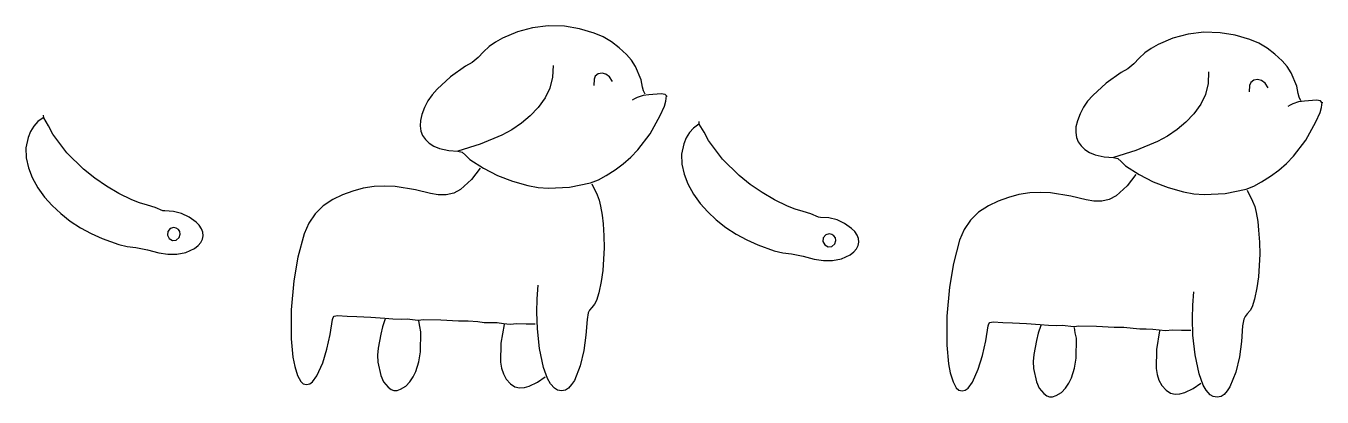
# Model space of a CAD drawing. Extents: x 20 to 249, y 134 to 200.
import ezdxf

# ---------------------------------------------------------------- set-up
doc = ezdxf.new("R2010")
doc.units = 0

msp = doc.modelspace()

# ---------------------------------------------------------------- linework, layer by layer
at = {"layer": 'Layer 1', "color": 7}
for points in [[(129.39167, 187.557874), (129.088309, 188.159139), (128.935265, 188.802076), (128.693171, 190.105809), (127.668904, 192.509215), (126.952256, 193.595452), (126.071154, 194.601074), (124.784247, 195.792772), (123.415733, 196.852014), (121.94155, 197.743576), (120.33764, 198.432236), (117.752003, 199.181336), (115.075084, 199.622859), (112.204111, 199.693511), (109.424914, 199.360591), (106.71914, 198.63427), (104.068431, 197.524716), (102.831919, 196.830723), (101.712981, 196.02883), (100.698223, 195.110355), (99.774249, 194.066616), (98.722863, 193.204406), (97.51471, 192.542618), (94.872849, 190.662756), (92.47705, 188.457457), (91.582512, 187.456382), (90.835313, 186.380149), (90.229004, 185.220077), (89.757137, 183.967483), (89.513178, 182.915259), (89.45944, 181.938876), (89.59217, 181.043479), (89.907619, 180.234217), (90.402032, 179.516236), (91.07166, 178.894683), (91.912749, 178.374705), (92.92155, 177.961449), (94.540467, 177.573835), (96.181212, 177.464033), (96.914438, 177.313882), (97.522648, 176.770825), (98.29523, 175.977076), (100.693179, 174.428604), (103.215151, 173.148023), (105.848248, 172.128386), (108.579572, 171.362749), (110.393288, 171.046159), (112.232801, 170.913619), (115.9535, 171.103458), (119.707933, 171.841644), (121.088725, 172.390323), (122.451658, 173.159268), (124.041766, 174.133248), (125.509618, 175.216772), (126.860453, 176.40553), (128.099513, 177.695212), (130.263265, 180.560109), (132.042792, 183.776983), (132.816697, 185.473953), (133.079379, 186.356544), (133.169916, 187.295937)], [(245.697065, 186.430751), (245.393705, 187.032016), (245.24066, 187.674952), (244.998566, 188.978685), (243.974299, 191.382091), (243.257652, 192.468328), (242.376549, 193.47395), (241.089642, 194.665649), (239.721128, 195.72489), (238.246946, 196.616452), (236.643035, 197.305112), (234.057398, 198.054213), (231.380479, 198.495736), (228.509506, 198.566388), (225.730309, 198.233468), (223.024535, 197.507146), (220.373827, 196.397592), (219.137314, 195.703599), (218.018376, 194.901706), (217.003618, 193.983231), (216.079644, 192.939493), (215.028258, 192.077283), (213.820106, 191.415495), (211.178244, 189.535632), (208.782445, 187.330333), (207.887907, 186.329258), (207.140708, 185.253026), (206.534399, 184.092953), (206.062532, 182.840359), (205.818573, 181.788136), (205.764835, 180.811752), (205.897566, 179.916356), (206.213014, 179.107093), (206.707427, 178.389112), (207.377055, 177.767559), (208.218145, 177.247581), (209.226945, 176.834325), (210.845862, 176.446711), (212.486607, 176.336909), (213.219833, 176.186759), (213.828043, 175.643702), (214.600625, 174.849953), (216.998574, 173.301481), (219.520546, 172.020899), (222.153643, 171.001262), (224.884967, 170.235625), (226.698683, 169.919035), (228.538196, 169.786496), (232.258895, 169.976334), (236.013328, 170.714521), (237.39412, 171.2632), (238.757053, 172.032144), (240.347161, 173.006125), (241.815013, 174.089649), (243.165848, 175.278407), (244.404908, 176.568089), (246.56866, 179.432985), (248.348187, 182.64986), (249.122092, 184.346829), (249.384774, 185.22942), (249.475311, 186.168814)], [(113.048378, 192.648451), (112.937832, 190.573831), (112.481509, 188.676068), (111.653116, 186.913739), (110.426361, 185.245419), (109.015012, 183.732195), (107.447115, 182.415084), (105.748187, 181.273155), (103.943747, 180.28548), (100.120398, 178.689176), (96.181212, 177.458741)], [(123.592011, 189.841226), (123.069914, 190.642581), (122.431484, 191.148266), (121.73501, 191.332482), (121.038785, 191.169432), (120.536863, 190.765654), (120.311512, 190.270842), (120.252974, 189.140081)], [(229.353774, 191.523974), (229.243227, 189.449353), (228.786904, 187.551591), (227.958512, 185.789261), (226.731756, 184.120941), (225.320407, 182.607718), (223.75251, 181.290606), (222.053582, 180.148677), (220.249142, 179.161002), (216.425793, 177.564699), (212.486607, 176.334264)], [(239.897406, 188.714102), (239.375309, 189.515458), (238.736879, 190.021142), (238.040406, 190.205358), (237.34418, 190.042309), (236.842258, 189.63853), (236.616908, 189.143719), (236.558369, 188.012957)], [(133.16727, 187.293291), (133.167435, 187.083651), (133.154702, 187.259226), (132.906821, 187.532532), (132.201542, 187.616083), (130.062719, 187.480153), (129.004346, 187.32252), (127.973505, 186.965208), (127.519746, 186.773717), (127.105673, 186.504834)], [(249.472665, 186.168814), (249.47283, 185.959173), (249.460097, 186.134749), (249.212216, 186.408055), (248.506937, 186.491605), (246.368114, 186.355675), (245.309741, 186.198042), (244.278901, 185.840731), (243.825141, 185.649239), (243.411068, 185.380356)], [(22.595388, 183.377463), (21.671994, 182.707531), (20.939099, 181.889514), (20.368922, 180.948963), (19.933683, 179.911426), (19.531228, 178.069763), (19.57352, 176.268779), (19.976471, 174.504507), (20.655995, 172.772976), (21.642683, 170.969306), (22.836489, 169.327114), (24.201448, 167.820355), (25.701593, 166.422984), (27.401662, 165.074893), (29.201695, 163.889271), (31.092513, 162.855951), (33.064938, 161.964761), (35.992218, 160.935533), (37.501126, 160.580661), (39.044513, 160.374617), (41.085771, 159.973443), (43.087342, 159.443285), (44.719736, 159.195321), (46.331791, 159.187962), (47.907134, 159.502072), (49.429396, 160.218513), (50.078363, 160.716435), (50.549698, 161.265021), (50.84461, 161.851435), (50.964308, 162.462838), (50.910001, 163.086396), (50.682899, 163.709272), (50.284211, 164.31863), (49.715146, 164.901632), (48.47206, 165.78567), (47.126532, 166.39388), (45.688234, 166.744122), (44.16684, 166.854255), (43.809653, 166.859546), (42.476568, 167.464656), (41.086433, 167.910272), (39.683399, 168.326618), (38.311618, 168.843919), (36.020702, 169.977657), (33.827267, 171.25427), (31.731563, 172.68368), (29.733838, 174.275808), (26.806227, 177.187874), (24.323115, 180.482925), (23.55384, 181.961944), (22.685346, 183.3854), (22.674763, 183.880171)], [(138.900783, 182.250339), (137.977389, 181.580407), (137.244494, 180.762391), (136.674317, 179.82184), (136.239078, 178.784302), (135.836623, 176.942639), (135.878915, 175.141656), (136.281866, 173.377383), (136.96139, 171.645853), (137.948078, 169.842182), (139.141885, 168.19999), (140.506843, 166.693231), (142.006988, 165.295861), (143.707058, 163.947769), (145.50709, 162.762148), (147.397908, 161.728827), (149.370333, 160.837637), (152.297613, 159.808409), (153.806521, 159.453537), (155.349908, 159.247493), (157.391166, 158.846319), (159.392737, 158.316161), (161.025131, 158.068197), (162.637186, 158.060839), (164.212529, 158.374948), (165.734791, 159.091389), (166.383759, 159.589312), (166.855093, 160.137898), (167.150005, 160.724311), (167.269703, 161.335715), (167.215397, 161.959273), (166.988295, 162.582149), (166.589606, 163.191506), (166.020541, 163.774509), (164.777455, 164.658546), (163.431927, 165.266757), (161.993629, 165.616998), (160.472235, 165.727131), (160.115048, 165.732423), (158.781963, 166.337532), (157.391828, 166.783148), (155.988794, 167.199494), (154.617014, 167.716795), (152.326097, 168.850533), (150.132662, 170.127146), (148.036958, 171.556556), (146.039233, 173.148684), (143.111622, 176.060751), (140.62851, 179.355801), (139.859235, 180.83482), (138.990742, 182.258277), (138.980158, 182.753047)], [(100.134082, 174.474245), (98.563121, 172.417774), (96.631003, 170.682771), (95.415244, 170.01536), (94.072486, 169.72498), (92.67433, 169.738912), (91.312885, 169.963436), (88.624722, 170.616625), (85.008864, 171.190439), (83.182456, 171.277049), (81.327523, 171.182833), (79.388997, 170.881373), (77.519181, 170.39636), (75.713361, 169.737713), (73.966823, 168.915356), (72.239717, 167.780833), (70.815971, 166.363784), (69.694345, 164.691247), (68.873601, 162.79026), (67.778889, 158.673018), (67.069145, 154.458541), (66.611747, 149.323316), (66.600833, 144.182137), (66.883275, 140.890725), (67.212516, 139.270815), (67.725311, 137.686625), (68.27862, 136.581991), (68.706459, 136.196113), (69.294288, 136.064731), (69.875916, 136.209425), (70.373456, 136.547595), (71.156952, 137.586083), (72.182873, 139.906807), (72.911137, 142.332702), (73.492889, 144.958688), (73.929782, 147.608487), (74.04318, 147.980433), (74.231737, 148.186932), (74.829364, 148.314924), (76.541547, 148.221328), (78.255714, 148.113841), (80.720966, 148.006685), (83.174312, 147.836029), (84.63018, 147.716636), (86.090017, 147.690508), (87.136773, 147.714982), (89.058638, 147.513237), (89.58152, 147.542672), (90.027012, 147.621716), (93.146114, 147.52812), (96.263233, 147.373008), (97.984676, 147.368709), (99.684291, 147.21955), (100.828323, 147.088334), (101.976572, 147.072707), (103.126309, 147.043189), (104.274806, 146.870301), (105.419789, 146.795556), (106.632241, 146.907342), (108.259095, 146.856741), (109.883966, 146.812092)], [(216.439477, 173.347121), (214.868516, 171.29065), (212.936398, 169.555647), (211.72064, 168.888236), (210.377881, 168.597857), (208.979725, 168.611789), (207.61828, 168.836312), (204.930117, 169.489501), (201.314259, 170.063316), (199.487851, 170.149925), (197.632918, 170.055709), (195.694392, 169.75425), (193.824576, 169.269236), (192.018756, 168.61059), (190.272219, 167.788233), (188.545112, 166.653709), (187.121366, 165.23666), (185.999741, 163.564124), (185.178996, 161.663136), (184.084284, 157.545894), (183.37454, 153.331418), (182.917142, 148.196192), (182.906228, 143.055014), (183.18867, 139.763601), (183.517911, 138.143692), (184.030706, 136.559501), (184.584015, 135.454867), (185.011854, 135.068989), (185.599683, 134.937607), (186.181311, 135.082301), (186.678851, 135.420471), (187.462347, 136.45896), (188.488268, 138.779683), (189.216532, 141.205579), (189.798284, 143.831565), (190.235177, 146.481364), (190.348576, 146.853309), (190.537132, 147.059808), (191.134759, 147.1878), (192.846942, 147.094204), (194.561109, 146.986717), (197.026361, 146.879561), (199.479707, 146.708905), (200.935575, 146.589512), (202.395412, 146.563384), (203.442168, 146.587858), (205.364033, 146.386114), (205.886915, 146.415549), (206.332407, 146.494593), (209.45151, 146.400997), (212.568628, 146.245885), (214.290071, 146.241585), (215.989686, 146.092427), (217.133718, 145.96121), (218.281967, 145.945583), (219.431704, 145.916066), (220.580201, 145.743177), (221.725184, 145.668432), (222.937636, 145.780219), (224.564491, 145.729617), (226.189361, 145.684969)], [(119.901078, 171.664374), (120.844647, 169.750777), (121.231228, 168.759252), (121.488576, 167.714149), (121.754813, 166.138227), (121.911909, 164.552383), (122.045854, 162.447956), (122.110346, 160.337575), (121.8623, 156.316906), (121.602843, 154.325299), (121.18166, 152.357752), (120.740798, 150.956785), (120.393988, 150.297229), (119.901078, 149.714568), (119.519913, 149.263454), (119.282615, 148.762731), (119.080871, 147.608487), (118.849278, 144.841859), (118.498127, 142.096562), (117.876109, 139.405835), (116.831915, 136.802917), (116.348059, 136.0644), (115.778875, 135.395336), (115.251983, 135.067088), (114.554186, 134.964066), (113.848949, 135.075356), (113.299732, 135.390044), (112.606235, 136.210582), (112.073721, 137.106526), (111.373568, 139.088915), (110.671762, 142.484837), (110.267611, 145.936323), (110.156486, 148.926111), (110.2352, 151.298759), (110.413132, 153.667438)], [(236.206473, 170.53725), (237.150042, 168.623653), (237.536623, 167.632129), (237.793971, 166.587026), (238.060208, 165.011103), (238.217304, 163.425259), (238.351249, 161.320832), (238.415741, 159.210452), (238.167695, 155.189782), (237.908238, 153.198175), (237.487055, 151.230628), (237.046194, 149.829662), (236.699383, 149.170106), (236.206473, 148.587444), (235.825308, 148.13633), (235.58801, 147.635607), (235.386266, 146.481364), (235.154673, 143.714735), (234.803522, 140.969438), (234.181504, 138.278712), (233.13731, 135.675794), (232.653454, 134.937277), (232.08427, 134.268212), (231.557378, 133.939964), (230.859582, 133.836942), (230.154344, 133.948232), (229.605127, 134.262921), (228.911631, 135.083459), (228.379116, 135.979403), (227.678963, 137.961791), (226.977157, 141.357714), (226.573006, 144.809199), (226.461881, 147.798987), (226.540595, 150.171635), (226.718527, 152.540314)], [(45.754338, 163.925321), (45.111972, 163.730461), (44.686123, 163.211562), (44.620327, 162.543524), (44.936762, 161.951517), (45.528769, 161.635082), (46.196807, 161.700878), (46.715706, 162.126727), (46.910566, 162.769093), (46.822553, 163.211562), (46.571915, 163.58667), (46.196807, 163.837308), (45.754338, 163.925321), (45.754338, 163.925321)], [(162.059733, 162.798197), (161.417368, 162.603338), (160.991518, 162.084439), (160.925722, 161.416401), (161.242157, 160.824393), (161.834164, 160.507958), (162.502203, 160.573754), (163.021102, 160.999604), (163.215961, 161.64197), (163.127948, 162.084439), (162.87731, 162.459546), (162.502203, 162.710185), (162.059733, 162.798197), (162.059733, 162.798197)], [(83.266916, 147.693154), (82.795627, 146.301447), (82.520792, 144.981178), (82.006509, 142.526509), (81.907993, 141.29471), (81.986334, 140.059934), (82.477797, 137.66645), (82.979761, 136.556153), (83.79079, 135.572607), (84.313672, 135.185406), (84.822664, 135.001107), (85.36539, 135.015246), (85.989475, 135.223357), (86.928579, 135.795187), (87.664285, 136.541642), (88.241242, 137.420057), (88.704097, 138.38777), (89.255049, 140.099208), (89.533895, 141.847854), (89.579866, 145.407157), (89.394658, 146.366931), (89.2412, 147.338613)], [(104.351535, 146.727426), (103.807817, 143.41187), (103.740348, 140.054643), (103.895626, 138.96576), (104.22652, 137.953523), (104.75089, 137.024134), (105.486596, 136.183793), (106.280759, 135.659547), (107.107167, 135.478349), (107.959372, 135.542717), (108.830925, 135.755169), (110.305645, 136.470535), (111.643443, 137.422042)], [(199.572311, 146.56603), (199.101023, 145.174324), (198.826187, 143.854054), (198.311904, 141.399386), (198.213388, 140.167586), (198.291729, 138.932811), (198.783192, 136.539327), (199.285156, 135.429029), (200.096185, 134.445483), (200.619068, 134.058282), (201.128059, 133.873984), (201.670785, 133.888122), (202.29487, 134.096233), (203.233974, 134.668063), (203.969681, 135.414518), (204.546637, 136.292934), (205.009492, 137.260646), (205.560444, 138.972085), (205.83929, 140.72073), (205.885261, 144.280033), (205.700053, 145.239808), (205.546595, 146.211489)], [(220.65693, 145.600302), (220.113212, 142.284747), (220.045744, 138.927519), (220.201021, 137.838636), (220.531915, 136.826399), (221.056285, 135.89701), (221.791991, 135.05667), (222.586154, 134.532423), (223.412562, 134.351225), (224.264768, 134.415593), (225.136321, 134.628045), (226.61104, 135.343412), (227.948838, 136.294918)]]:
    msp.add_lwpolyline(points, dxfattribs=at)

doc.saveas('drawing.dxf')
